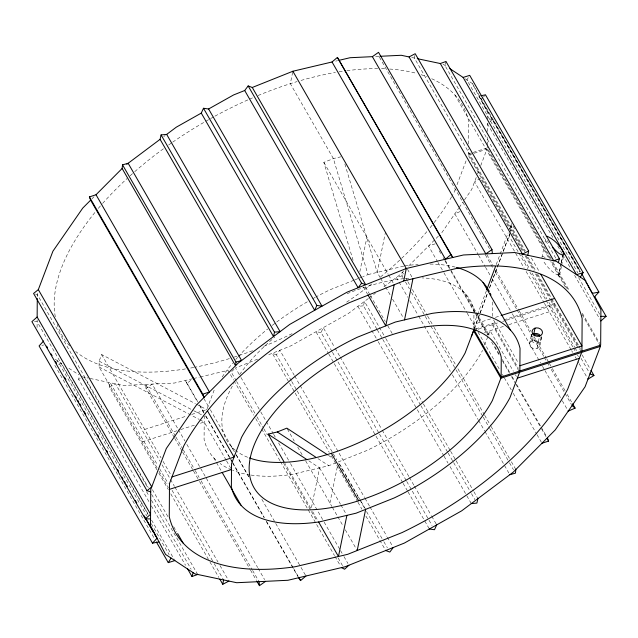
<?xml version="1.0" encoding="UTF-8"?>
<svg xmlns="http://www.w3.org/2000/svg" width="638" height="638" viewBox="0 0 638 638"><rect width="100%" height="100%" fill="white"/><g stroke="black" fill="none" stroke-linecap="round" stroke-linejoin="round"><path stroke-width="0.48" stroke-dasharray="3.19 2.39" d="M37.076 327.446L37.132 319.798M37.291 296.542L37.323 292.268M157.044 467.766L99.089 366.986L99.129 361.164L101.641 354.553L195.364 403.647M524.922 252.026L468.499 153.894L468.531 148.965M468.563 144.028L468.723 121.34A230.932 114.066 -29.9 0 0 430.849 78.338M473.827 329.495L473.962 309.924A140.448 69.375 -29.9 0 0 422.244 277.929M551.136 259.02L487.241 147.904L487.257 146.158M487.265 145.185L487.312 137.377M487.36 131.532L487.408 123.724L489.378 121.994M487.44 119.099L487.488 112.336L472.399 83.554L465.006 78.665M492.624 316.336L492.719 301.878M511.588 224.416L511.556 228.787L510.512 231.578M403.001 277.626L402.012 275.903L402.426 272.266L403.423 273.989M156.908 469.735L109.361 387.043L110.159 382.696L157.714 465.381M414.883 55.45L414.397 58.058L525.361 250.989M292.675 72.206L290.322 83.682L333.387 158.567L368.006 274.587L362.807 276.669M308.8 460.819L319.598 467.893L311.161 509.028L284.923 463.403M359.84 271.708L366.906 237.264M329.902 503.039L337.358 466.689M380.192 277.586L377.217 272.41L385.456 232.232M541.893 257.569L544.07 246.97M545.059 242.153L546.048 237.336M529.532 343.834L530.68 338.236M530.936 337L531.51 334.2M532.459 340.556L533.607 334.966M537.005 348.468L538.153 342.877M538.408 341.633L539.365 336.976M539.931 345.19L541.072 339.599M541.327 338.355L541.71 336.497M561.424 266.413L559.287 276.852L558.625 275.313L561.001 263.765M561.193 262.8L562.78 255.096M561.615 265.464L563.561 255.982M565.404 287.14L558.625 275.313L561.089 263.741M561.296 262.776L562.939 255.064M376.859 329.088L363.485 305.833L364.473 301.423L385.28 337.598M148.901 501.572L78.57 379.267L79.463 376.181M445.994 61.487L444.877 65.347L555.834 258.278M486.435 290.681L473.859 324.256L492.608 318.266M496.22 264.579L508.103 232.87M509.499 229.138L511.596 223.547M474.17 328.562L487.448 293.121M489.545 287.531L510.161 232.511M474.265 328.865L487.544 293.432M489.482 288.193L509.555 234.688M191.711 414.421L206.752 409.612L214.232 389.922A161.438 79.742 -29.9 0 1 215.102 388.327M455.261 189.334L454.208 192.102A230.932 114.066 -29.9 0 1 452.007 196.065M457.015 184.709L466.49 159.755M476.235 177.476L471.657 189.534L463.73 200.986M477.607 173.855L479.345 169.277M480.733 165.617L486.985 149.148L473.867 153.343M509.69 234.274L509.044 235.972L518.447 252.329M484.617 345.014L490.056 330.691L513.383 371.26M331.967 351.426L321.074 332.478L323.267 327.637L334.663 347.447M56.726 362.352L57.667 360.837L146.82 515.879M468.308 77.645L466.888 79.909L577.837 272.857M441.807 232.679L458.634 208.355M459.2 207.533L463.164 201.807M291.255 380.655L276.398 354.816L279.867 350.246L294.23 375.224M482.87 97.662L480.908 99.783L579.966 272.051M483.516 96.952L485.478 94.831M91.976 198.801L93.993 196.775M403.806 270.887L399.715 274.994L382.385 287.985M408.615 266.046L438.521 235.98M234.066 369.314L231.179 371.986L236.132 380.599M490.04 121.419L492.664 119.115L580.341 271.565M197.557 401.422L187.157 383.334L191.855 379.339M163.743 136.588L165.202 135.495M368.373 298.504L348.268 313.577L290.952 345.812L266.764 355.486M369.147 297.914L375.383 293.241M174.254 437.516L146.022 388.414L152.179 384.092L177.93 428.88M480.526 178.273L474.568 181.854L524.101 267.984M109.361 387.043L115.502 383.821L160.074 461.338M459.966 211.617L454.822 213.858L478.101 254.347M353.077 260.328L323.841 162.379L333.387 158.567L340.748 156.82M353.883 280.234L330.029 289.764A161.438 79.742 -29.9 0 0 316.105 296.869M354.8 279.867L358.468 278.399M359.338 278.056L361.937 277.012M257.569 359.154L235.51 367.974L240.462 376.587M251.029 475.071A161.438 79.742 -29.9 0 0 292.156 474.385L328.801 465.716L335.74 462.941M78.57 379.267L80.197 378.685M435.164 243.836L428.545 246.013L437.461 261.516M468.499 153.894L472.248 152.697M473.181 152.394L487.241 147.904M472.925 153.638L468.244 155.138L524.173 252.409M144.698 429.446L187.006 415.92M495.431 317.365L500.128 315.858M475.701 328.889L497.273 321.999M503.853 319.893L554.621 303.672M478.253 329.24L498.9 322.637M502.656 321.44L505.479 320.539M506.42 320.236L554.366 304.916M142.154 441.871L176.941 430.754M180.698 429.549L195.738 424.749M200.444 423.241L204.2 422.045L226.043 460.022M484.433 332.486L504.164 326.185M508.861 324.678L552.109 310.858M58.608 364.21L61.431 363.333L148.112 514.068M402.012 275.903L396.405 277.474L407.794 297.284M335.7 61.12L337.526 60.69M368.006 274.587L403.702 266.142M192.524 378.765L174.509 383.031L123.309 385.472L89.065 378.238M193.481 378.541L199.239 377.178M200.196 376.954L228.005 370.375L233.452 379.849M542.18 256.747L543.05 256.54L545.833 257.768M41.869 345.373L43.727 345.006M363.485 305.833L357.894 306.36L377.704 340.812M375.654 56.503L378.924 56.351M489.179 119.107L492.664 119.115M34.508 321.648L37.116 321.648L148.064 514.595M321.074 332.478L315.954 331.752L328.331 353.285M411.733 57.5L416.319 58.465M81.576 376.659L88.1 378.039M558.625 275.313C551.878 272.833 547.109 266.572 543.137 260.846M35.441 294.03L37.307 294.596L148.255 487.536M276.398 354.816L272.282 353.277L289.126 382.561M196.241 404.109L206.752 409.612M99.129 361.164L192.859 410.258M193.737 410.712L204.248 416.223L204.08 439.383A161.438 79.742 -29.9 0 0 217.087 461.075M99.089 366.986L198.944 419.286M199.822 419.748L204.2 422.045M328.379 455.373L332.526 458.092M318.003 458.642L328.801 465.716M442.979 64.095L447.366 66.99M55.307 359.282L61.431 363.333M68.896 368.27L78.857 374.857M187.157 383.334L185.203 380.495L197.589 402.028M559.287 276.852L550.746 261.604M547.284 240.606L548.728 242.823M578.594 277.586L599.895 314.622M487.408 123.724L552.803 237.424M557.756 246.037L562.214 253.788M562.708 254.65L570.635 268.431M574.599 275.321L599.864 319.247M454.886 94.958L548.76 258.151M379.419 57.213L489.872 249.275M472.399 83.554L580.373 271.325M478.978 96.107L580.022 271.82M553.114 262.465L568.968 290.027M582.342 313.282L599.672 343.427M486.985 149.148L549.892 258.542M551.87 261.987L568.219 290.41M582.087 314.526L598.923 343.81M513.08 226.131L514.563 228.707M531.39 257.975L539.317 271.748M527.889 257.186L535.808 270.959M537.794 274.404L578.443 345.102M578.937 345.963L580.428 348.555M526.151 255.846L534.564 270.48M536.55 273.925L550.403 298.026M550.905 298.887L579.184 348.069M579.679 348.93L581.17 351.522M481.515 179.996L523.12 252.345M525.106 255.79L533.52 270.432M535.505 273.877L550.363 299.716M550.857 300.578L578.1 347.957M582.063 354.848L589.983 368.628M521.637 254.985L530.058 269.627M532.036 273.072L546.894 298.911M548.879 302.356L574.631 347.144M575.125 348.005L576.616 350.589M581.074 358.341L589.496 372.991M518.949 253.19L527.857 268.686M529.835 272.123L545.673 299.669M546.168 300.53L572.956 347.112M573.45 347.973L575.436 351.426M577.422 354.88L578.411 356.61M526.079 271.429L543.911 302.444M544.405 303.305L571.154 349.815M571.648 350.677L572.637 352.399M575.117 356.706L578.586 362.735M579.081 363.596L587.997 379.1M486.938 254.801L492.879 265.137M495.854 270.305L518.638 309.924M519.133 310.786L531.015 331.457M533.99 336.625L546.375 358.157M546.87 359.019L548.847 362.464M549.342 363.325L551.822 367.632M552.317 368.493L565.196 390.895M567.174 394.34L572.126 402.953M485.382 254.865L493.31 268.646M495.287 272.091L516.589 309.127M517.083 309.988L543.823 356.506M544.326 357.368L546.798 361.674M547.292 362.536L549.278 365.981M551.256 369.426L564.63 392.681M565.124 393.542L571.56 404.739M478.596 255.208L485.04 266.405M485.534 267.266L491.475 277.602M491.97 278.463L511.78 312.915M512.282 313.776L540.514 362.87M542.491 366.316L544.469 369.761M544.972 370.622L561.807 399.914M562.301 400.776L568.251 411.111M493.597 319.989L518.415 363.15M492.568 323.498L518.375 368.381M492.313 324.742L519.117 371.356M515.368 374.713L516.365 376.436M465.541 293.871L475.964 311.998M476.466 312.859L489.864 336.17M445.324 260.408L475.039 312.086M475.533 312.947L488.413 335.341M494.849 346.546L499.307 354.297M502.281 359.465L509.714 372.385M512.186 376.691L514.667 380.998M516.644 384.443L540.912 426.647M541.407 427.508L546.359 436.121M439.127 250.726L441.105 254.171M443.091 257.616L444.574 260.2M445.069 261.062L450.516 270.536M451.018 271.397L475.286 313.609M475.781 314.47L487.663 335.141M491.627 342.032L499.06 354.951M502.529 360.98L509.459 373.039M511.437 376.484L515.4 383.374M515.895 384.236L541.16 428.162M541.654 429.023L546.112 436.775M437.955 262.377L443.402 271.852M443.896 272.713L466.681 312.333M467.175 313.194L477.583 331.281M478.077 332.143L499.865 370.048M502.345 374.354L503.829 376.938M504.323 377.8L511.261 389.858M513.239 393.303L536.518 433.784M537.013 434.645L541.965 443.258M407.491 269.252L412.451 277.889M405.896 278.296L407.379 280.88M407.873 281.741L409.859 285.186M412.331 289.493L427.197 315.331M427.691 316.193L433.633 326.528M434.127 327.39L455.923 365.295M457.901 368.74L484.154 414.389M484.649 415.25L490.59 425.586M491.085 426.447L509.411 458.315M511.397 461.76L515.855 469.512M405.473 281.932L409.436 288.823M411.422 292.268L424.796 315.523M425.291 316.384L455.5 368.923M455.995 369.785L482.743 416.303M483.237 417.164L489.179 427.5M489.673 428.361L508.996 461.952M509.491 462.813L513.454 469.704M409.779 300.729L418.201 315.371M418.695 316.233L450.396 371.364M452.374 374.809L478.133 419.597M478.628 420.458L484.569 430.794M485.063 431.655L508.837 472.997M323.841 162.379L388.247 274.38M388.741 275.241L393.207 283.009M380.687 278.455L385.153 286.223M385.655 287.084L390.615 295.713M392.601 299.166L403.519 318.155M365.462 287.012L369.928 294.78M370.423 295.649L385.312 321.536M387.792 325.858L392.761 334.487M363.429 287.028L367.4 293.935M385.775 338.459L422.922 403.056M423.417 403.918L450.165 450.436M450.659 451.297L455.612 459.91M456.106 460.772L473.444 490.917M473.938 491.778L477.902 498.669M377.353 329.95L382.306 338.563M382.8 339.424L420.442 404.883M420.936 405.744L447.685 452.262M448.179 453.124L453.132 461.737M453.626 462.598L470.964 492.743M471.458 493.605L474.927 499.634M378.198 341.673L416.837 408.862M417.332 409.724L443.577 455.373M444.072 456.234L448.035 463.124M450.021 466.569L466.362 494.992M466.856 495.854L471.315 503.605M335.157 348.308L339.615 356.06M340.11 356.921L381.715 429.278M382.21 430.14L408.958 476.65M409.452 477.511L413.91 485.263M414.405 486.124L431.248 515.408M431.743 516.27L436.201 524.021M332.462 352.288L379.02 433.258M379.514 434.119L406.262 480.629M406.757 481.491L428.545 519.388M429.047 520.249L432.014 525.417M328.833 354.146L333.786 362.767M334.28 363.628L402.626 482.488M403.12 483.349L407.578 491.1M408.081 491.962L429.374 529.006M294.724 376.085L299.677 384.698M300.171 385.559L364.561 497.536M365.056 498.398L369.514 506.149M370.008 507.011L386.851 536.295M387.346 537.156L392.793 546.63M360.677 500.742L338.339 461.904L366.778 450.54A161.438 79.742 -29.9 0 0 482.583 350.39M361.172 501.612L365.638 509.379M291.749 381.516L296.702 390.129M297.196 390.99L332.861 453.012M333.355 453.873L336.824 459.902M338.802 463.347L343.26 471.099M345.246 474.544L355.151 491.77M357.128 495.216L364.561 508.135M366.539 511.58L383.382 540.865M383.877 541.726L387.346 547.755M289.62 383.422L329.24 452.334M331.226 455.779L357.471 501.428M357.966 502.289L361.929 509.18M365.893 516.07L385.703 550.522M319.598 467.893L340.445 504.148M340.939 505.009L346.394 514.507M287.339 429.007L294.27 441.065M297.731 447.086L302.683 455.691M305.65 460.859L331.888 506.492M332.382 507.354L337.35 515.982M337.845 516.844L343.308 526.342M345.294 529.795L356.706 549.645M240.957 377.449L260.272 411.047M260.767 411.909L273.152 433.441M273.646 434.303L275.624 437.748M278.599 442.916L289.987 462.725M290.481 463.587L323.665 521.294M324.16 522.155L340.014 549.725M340.509 550.586L343.483 555.754M343.978 556.615L347.941 563.506M312.644 511.62L318.107 521.11M236.626 381.46L256.436 415.92M256.939 416.781L263.374 427.978M263.869 428.84L267.338 434.869M283.679 463.292L310.921 510.663M311.416 511.524L316.863 520.999M338.164 558.035L344.105 568.378M233.955 380.711L253.764 415.163M255.742 418.608L261.189 428.082M261.684 428.943L280.01 460.811M280.505 461.673L334.495 555.562M334.99 556.424L340.437 565.898M203.913 398.575L209.862 408.91M210.357 409.771L235.613 453.706M236.108 454.567L248.987 476.961M261.867 499.355L275.241 522.61M275.736 523.471L300.498 566.536M300.992 567.397L305.945 576.018M231.267 446.433L234.242 451.608M236.227 455.061L248.637 476.642M199.542 404.867L204.001 412.619M205.978 416.064L230.246 458.267M230.741 459.129L232.232 461.713M232.726 462.574L264.427 517.705M266.405 521.15L293.153 567.66M293.647 568.522L298.106 576.274M199.566 405.473L205.021 414.947M205.516 415.816L230.278 458.881M230.773 459.743L232.256 462.327M232.758 463.188L263.957 517.45M266.437 521.756L298.632 577.749M226.538 460.883L231.498 469.512M213.754 457.829L221.697 471.641M178.425 429.741L184.868 440.938M186.846 444.383L257.672 567.557M258.167 568.418L264.611 579.615M175.354 436.081L145.639 384.403L146.022 388.414M175.849 436.942L182.787 449.008M183.281 449.87L194.678 469.68M195.172 470.541L199.128 477.431M201.114 480.877L252.13 569.59M252.624 570.452L259.06 581.649M174.748 438.378L182.181 451.297M182.675 452.159L193.075 470.246M193.569 471.107L199.024 480.581M199.519 481.443L250.04 569.295M250.535 570.165L256.476 580.5M101.641 354.553L161.079 457.925M163.065 461.378L171.008 475.19M162.06 464.783L169.987 478.572M170.482 479.433L174.445 486.323M174.94 487.185L218.029 562.118M220.006 565.563L228.428 580.205M159.691 468.826L168.113 483.468M172.077 490.359L213.682 562.716M214.177 563.577L223.587 579.942M159.029 471.219L168.456 487.615M158.886 473.181L168.296 489.545M170.777 493.852L209.408 561.033M209.902 561.895L218.818 577.398M152.386 489.641L168.241 517.203M173.688 526.677L176.662 531.845M84.264 377.225L148.16 488.341M151.629 494.37L197.692 574.471M146.549 491.691L149.029 495.997M151.501 500.304L191.129 569.208M151.373 505.878L185.554 565.316M151.573 520.098L174.357 559.717M151.278 523.631L169.11 554.645M54.836 365.375L154.89 539.373M344.863 163.998L377.217 272.41M247.664 457.279A140.448 69.375 -29.9 0 1 236.132 450.859M235.374 450.261A140.448 69.375 -29.9 0 1 233.907 383.398M239.625 374.554A140.448 69.375 -29.9 0 1 274.723 337.207M347.096 293.703A140.448 69.375 -29.9 0 1 404.58 278.575M405.601 278.471A140.448 69.375 -29.9 0 1 410.657 278.088M250.016 474.919A161.438 79.742 -29.9 0 1 232.607 470.302M231.618 469.903A161.438 79.742 -29.9 0 1 220.086 463.475M222.16 376.962A161.438 79.742 -29.9 0 1 232.687 363.07M235.773 359.449A161.438 79.742 -29.9 0 1 237.647 357.336M238.277 356.634A161.438 79.742 -29.9 0 1 267.681 329.009M272.274 325.372A161.438 79.742 -29.9 0 1 307.484 301.702M312.644 298.767A161.438 79.742 -29.9 0 1 315.236 297.34M404.651 265.918A161.438 79.742 -29.9 0 1 418.145 264.443M430.02 264.068A161.438 79.742 -29.9 0 1 455.492 267.178M451.552 196.863A230.932 114.066 -29.9 0 1 432.739 224.409M432.101 225.222A230.932 114.066 -29.9 0 1 428.186 230.055M426.846 231.658A230.932 114.066 -29.9 0 1 400.465 259.435M399.723 260.129A230.932 114.066 -29.9 0 1 379.474 277.825M371.842 283.91A230.932 114.066 -29.9 0 1 345.246 303.082M292.076 333.658A230.932 114.066 -29.9 0 1 261.859 347.12M252.584 350.717A230.932 114.066 -29.9 0 1 237.87 355.892M236.961 356.195A230.932 114.066 -29.9 0 1 234.242 357.073M229.377 358.596A230.932 114.066 -29.9 0 1 194.726 367.273M193.792 367.448A230.932 114.066 -29.9 0 1 189.135 368.301M185.459 368.916A230.932 114.066 -29.9 0 1 75.763 351.554M69.678 345.796A230.932 114.066 -29.9 0 1 57.173 324.303M55.291 316.751A230.932 114.066 -29.9 0 1 97.048 209.902M98.316 208.387A230.932 114.066 -29.9 0 1 102.016 204.096M102.654 203.386A230.932 114.066 -29.9 0 1 127.09 178.528M130.12 175.769A230.932 114.066 -29.9 0 1 133.964 172.348M134.738 171.67A230.932 114.066 -29.9 0 1 163.783 148.502M168.639 145.009A230.932 114.066 -29.9 0 1 171.901 142.721M172.723 142.154A230.932 114.066 -29.9 0 1 209.711 119.059M210.58 118.572A230.932 114.066 -29.9 0 1 214.065 116.642M214.942 116.164A230.932 114.066 -29.9 0 1 248.804 99.488M249.729 99.081A230.932 114.066 -29.9 0 1 252.496 97.877M258.063 95.525A230.932 114.066 -29.9 0 1 297.125 81.576M301.016 80.436A230.932 114.066 -29.9 0 1 335.428 72.453M339.105 71.839A230.932 114.066 -29.9 0 1 345.836 70.842M346.873 70.706A230.932 114.066 -29.9 0 1 377.744 68.625M381.492 68.673A230.932 114.066 -29.9 0 1 386.987 68.88M389.674 69.04A230.932 114.066 -29.9 0 1 416.646 73.394M421.144 74.71A230.932 114.066 -29.9 0 1 427.101 76.799M541.247 337.255A5.248 4.179 11.6 0 1 535.083 341.729A5.248 4.179 11.6 0 1 531.821 334.998M540.569 337.422A5.248 4.179 11.6 0 1 535.505 343.092A5.248 4.179 11.6 0 1 531.566 336.242M530.792 346.984A5.248 4.179 11.6 0 0 539.652 346.251A5.248 4.179 11.6 0 0 533.751 340.301A5.248 4.179 11.6 0 0 530.792 346.984"/><path stroke-width="0.96" d="M473.827 329.495L501.125 376.962L600.669 345.15L600.916 309.589L581.856 273.909M37.148 317.022L31.9 321.64L145.32 518.885L150.568 514.276L37.148 317.022L37.275 298.496M501.125 376.962L501.261 357.392A140.448 69.375 -29.9 0 0 317.74 372.512A140.448 69.375 -29.9 0 0 289.796 508.717A140.448 69.375 -29.9 0 0 492.432 400.433L500.87 378.206L473.571 330.731L475.446 330.133M519.866 370.973L520.026 348.388A161.438 79.742 -29.9 0 0 431.95 313.394L395.305 322.062L357.328 337.239A161.438 79.742 -29.9 0 0 241.531 437.389L231.546 463.69L231.379 486.858A161.438 79.742 -29.9 0 0 319.455 521.86L356.1 513.191L394.077 498.007A161.438 79.742 -29.9 0 0 509.882 397.857L519.611 372.217M581.92 351.139L582.143 318.593A230.932 114.066 -29.9 0 0 456.162 268.526L403.742 280.927L349.417 302.643A230.932 114.066 -29.9 0 0 183.776 445.898L169.493 483.524L169.261 516.66A230.932 114.066 -29.9 0 0 295.242 566.719L347.662 554.326L401.988 532.61A230.932 114.066 -29.9 0 0 567.629 389.347L581.665 352.383M122.552 164.851L235.972 362.097L235.55 365.733L122.129 168.488L122.552 164.851L128.158 163.28L241.579 360.518L238.261 363.014L196.177 405.321L166.327 448.466L150.743 489.513L150.496 525.664L165.585 554.446L195.005 573.905L236.73 582.717L287.929 580.277L345.11 566.751L404.38 543.066L461.689 510.823L513.143 472.24L555.227 429.932L585.078 386.78L600.414 346.394L599.417 344.672M515.855 469.512L515.432 473.149L509.826 474.72M228.922 581.066L222.782 584.288L223.587 579.942M585.82 280.8L556.4 261.341L527.833 255.296L528.639 250.941L415.202 53.712L409.062 56.934L401.254 55.283L379.889 56.303M346.897 515.368L338.459 556.503L318.601 521.972M394.204 284.739L385.767 325.874L367.895 294.804M403.742 280.927L406.294 268.502L292.874 71.249L252.281 87.478L248.166 85.939L244.697 90.508L233.604 94.942L208.602 108.986L203.482 108.261L201.281 113.101L176.295 127.177L166.67 134.395L161.079 134.921L160.082 139.331L126.826 164.269M357.2 550.506L365.638 509.379M404.516 319.885L412.953 278.75M533.862 333.722L535.003 328.131M161.079 134.921L274.5 332.167L273.503 336.577L160.082 139.331M477.902 498.669L476.905 503.079L471.315 503.605M197.692 574.471L191.99 576.513L193.107 572.653M558.306 262.585L559.43 258.725L445.994 61.487L440.292 63.529L417.276 58.664M486.786 289.756L495.527 266.437M471.315 336.681L474.106 329.224M150.727 491.842L146.995 490.71L33.575 293.464L38.328 289.62L52.906 251.22L82.757 208.076L90.628 200.157L89.4 196.919L96.019 194.742L122.129 168.488M473.571 330.731L465.134 352.958A140.448 69.375 -29.9 0 1 249.346 457.917M203.482 108.261L316.871 305.442L314.67 310.283L289.716 324.423L241.579 360.518L235.972 362.097M436.695 524.883L434.494 529.723L429.374 529.006M156.374 541.957L168.265 562.628L171.088 558.09M580.317 277.163L583.148 272.625L469.72 75.372L463.124 77.421L449.854 68.641M248.166 85.939L361.587 283.184L358.117 287.754L244.697 90.508M393.287 547.492L389.818 552.061L385.703 550.522M43.655 340.971L39.078 345.924L152.506 543.169L159.006 541.893M152.506 543.169L157.076 538.217L144.196 515.823M594.329 297.029L598.907 292.076L485.478 94.831L480.837 95.74M348.93 565.228L344.6 569.24L341.434 567.621M600.852 320.97L606.1 316.352L594.704 296.542M292.874 71.249L332.039 61.982L337.398 57.42L452.781 257.489L463.475 254.977L514.675 252.528L527.833 255.296M337.398 57.42L450.827 254.65L445.468 259.219L406.294 268.502L347.032 292.188L314.67 310.283L201.281 113.101M298.632 577.749L300.578 580.58L305.945 576.018M146.995 490.71L151.748 486.874L38.328 289.62M339.352 60.251L350.055 57.723L372.385 56.662L378.533 52.332L491.97 249.57L492.353 253.581M491.97 249.57L485.813 253.892L372.385 56.662M256.97 581.362L259.451 585.668L265.599 581.338M587.997 379.1L593.946 375.519L590.979 370.351M528.639 250.941L522.498 254.163L409.062 56.934M568.251 411.111L575.101 408.121L572.621 403.814M283.934 461.689L268.096 434.143L277.299 431.966L286.845 428.146L327.541 454.822M559.43 258.725L553.728 260.767L440.292 63.529M89.4 196.919L202.812 394.164L209.439 391.987L96.019 194.742M541.965 443.258L548.584 441.081L547.356 437.843M501.069 315.563L554.661 298.432M171.997 476.913L234.05 457.087L207.749 411.343M519.906 365.733L581.952 345.908L540.801 274.332M500.87 378.206L600.414 346.394M169.453 489.346L231.498 469.512M517.354 378.167L579.408 358.333M583.148 272.625L576.553 274.675L463.124 77.421M168.265 562.628L174.852 560.579M546.327 236.507L547.205 236.307C554.597 239.681 561.113 246.443 563.952 254.084L563.673 254.913C559.159 255.296 555.937 250.184 552.763 247.696M598.907 292.076L592.399 293.36L587.941 285.609M274.5 332.167L280.09 331.64L166.67 134.395M600.884 316.344L606.1 316.352M145.32 518.885L150.536 518.901M316.871 305.442L321.991 306.168L208.602 108.986M361.587 283.184L365.702 284.723L252.281 87.478M589.99 373.852L593.946 375.519M277.299 431.966L315.515 457.007M268.096 434.143L307.133 459.727M572.055 405.601L575.101 408.121M450.827 254.65L452.781 257.489L445.468 259.219L332.039 61.982M585.963 282.156L586.952 283.886M483.054 282.474L510.352 329.942M547.101 438.497L548.584 441.081M331.353 453.291L358.652 500.758M90.628 200.157L204.048 397.402L202.812 394.164M299.094 577.996L300.578 580.58M222.191 472.503L241.052 505.304M219.807 579.121L222.782 584.288M177.651 533.567L183.098 543.042M187.532 568.761L191.99 576.513M46.622 346.139L47.619 347.862M51.08 353.891L52.077 355.613M55.538 361.642L56.535 363.365M64.454 377.146L65.945 379.73M75.356 396.094L76.345 397.817M77.828 400.401L78.817 402.123M79.814 403.846L80.803 405.569M84.272 411.598L85.755 414.182M97.638 434.853L98.635 436.575M106.554 450.356L107.551 452.079M117.456 469.313L118.445 471.035M121.914 477.065L122.903 478.787M124.386 481.371L125.375 483.094M126.372 484.816L127.361 486.539M135.28 500.32L136.771 502.904M145.631 518.638L153.559 532.419M154.548 534.142L156.031 536.725M259.06 581.649L259.451 585.668M490.183 293.273A161.438 79.742 -29.9 0 1 490.957 295.123M456.417 267.418A161.438 79.742 -29.9 0 1 489.322 291.462M532.722 334.24A5.248 4.179 11.6 0 1 540.075 335.205M533.607 334.966A5.248 4.179 11.6 0 1 539.82 336.449M533.344 334.551A5.248 4.179 11.6 0 0 542.204 333.826A5.248 4.179 11.6 0 0 536.295 327.876A5.248 4.179 11.6 0 0 533.344 334.551"/></g></svg>
